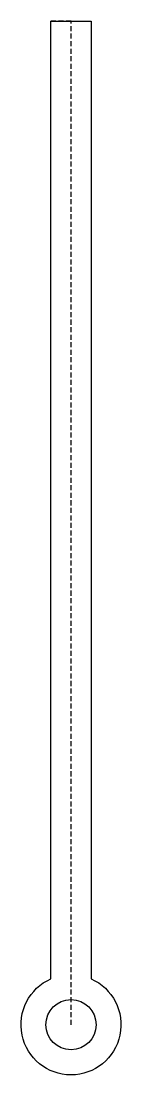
# Model space of a CAD drawing. Header units: millimetres. Extents: x 45 to 55, y -5 to 100.
import ezdxf

# ---------------------------------------------------------------- set-up
doc = ezdxf.new("R2010")
doc.units = ezdxf.units.MM
doc.linetypes.add('DASHED', pattern=[0.75, 0.5, -0.25])
doc.layers.get('0').update_dxf_attribs({"linetype": 'CONTINUOUS'})
doc.layers.add('1', color=7, linetype='DASHED')

msp = doc.modelspace()

# ---------------------------------------------------------------- linework, layer by layer
msp.add_lwpolyline([(48, 100), (52, 100), (52, 4.58, -4.791288), (48, 4.58)], format="xyb", close=True)
msp.add_circle((50, 0), 2.5)
at = {"layer": '1'}
for p, q in [((50, 100), (48, 100)), ((50, 0), (50, 100)), ((50, 100), (52, 100))]:
    msp.add_line(p, q, dxfattribs=at)

doc.saveas('drawing.dxf')
